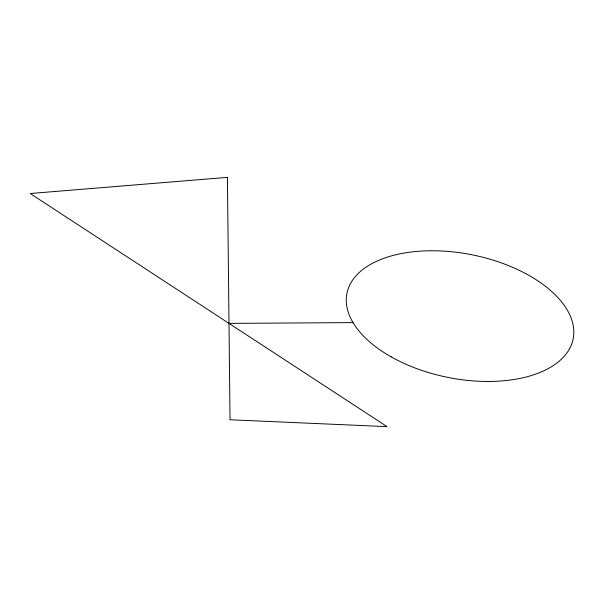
<?xml version="1.0" encoding="UTF-8"?>
<svg xmlns="http://www.w3.org/2000/svg" width="604" height="604" viewBox="0 0 604 604"><rect width="100%" height="100%" fill="white"/><g stroke="black" fill="none" stroke-linecap="round" stroke-linejoin="round"><path stroke-width="0.91" d="M228.992 323.382L353.046 322.612M227.414 177.365L30.2 193.514L387.051 426.635L230.033 419.765L227.414 177.365M391.158 356.851A115.387 62.484 11.4 0 0 572.909 339.992A115.387 62.484 11.4 0 0 416.043 251.483A115.387 62.484 11.4 0 0 391.158 356.851"/></g></svg>
